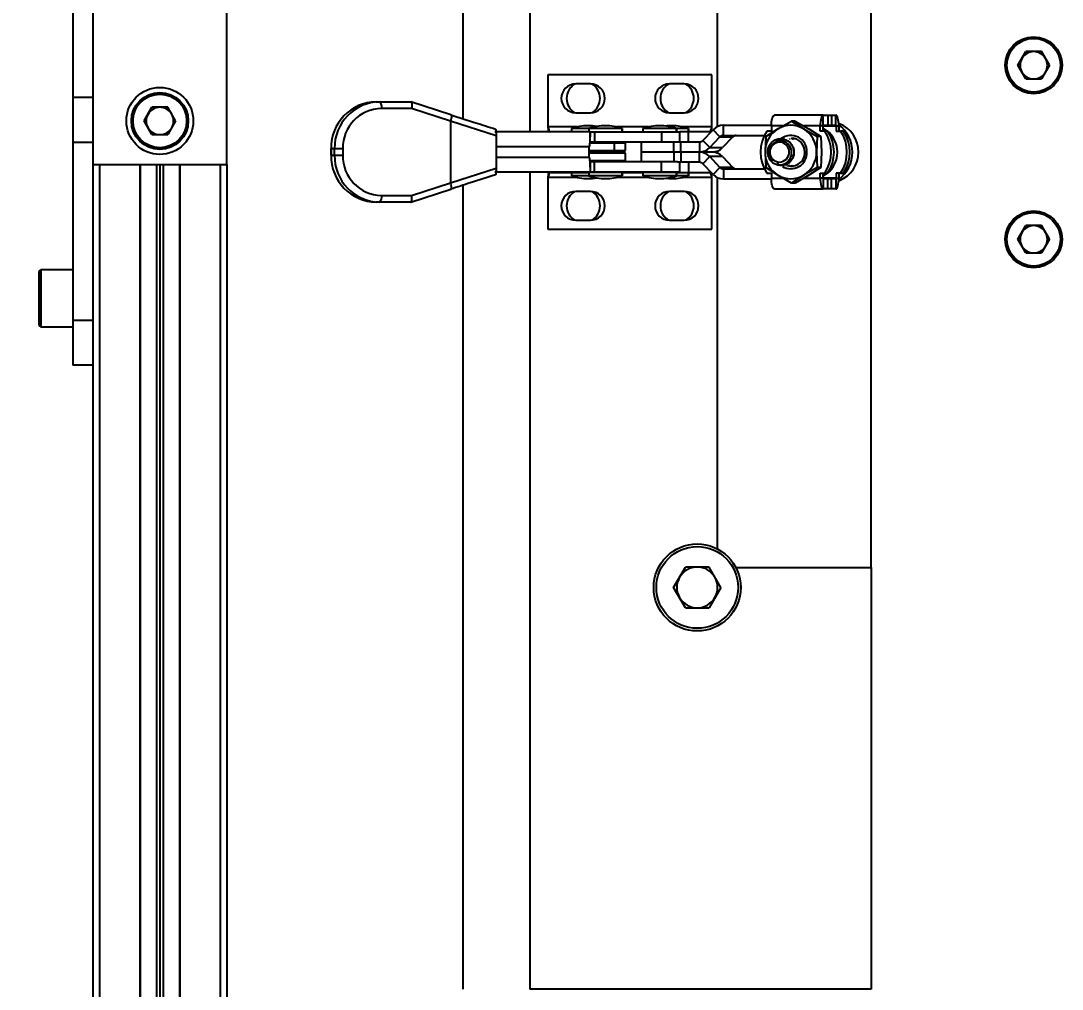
# Model space of a CAD drawing. Header units: millimetres. Extents: x -190 to 12889, y -227 to 3957.
# Drawn here: x 10911.4 to 11066.9, y 500.9 to 645.6 of the extents above; entities that cross this region are included whole.
import ezdxf

# ---------------------------------------------------------------- set-up
doc = ezdxf.new("R2010")
doc.units = ezdxf.units.MM
doc.header["$LTSCALE"] = 0.7
doc.header["$PDMODE"] = 35
doc.header["$PDSIZE"] = -4
doc.layers.get('0').update_dxf_attribs({"color": 255})
doc.layers.add('DIM', color=94, linetype='Continuous', lineweight=25)
doc.styles.add('TCVN-7284', font='tcvn+7284-2003r.ttf')
doc.dimstyles.new('TCVN_ISO-25_RadiusDia', dxfattribs={"dimtxt": 2.5, "dimasz": 2.5, "dimexe": 2, "dimexo": 0, "dimgap": 1, "dimtad": 1, "dimtoh": 1, "dimtxsty": 'TCVN-7284', "dimblk": 'Arrow', "dimcen": 0, "dimclrd": 256, "dimclre": 256, "dimclrt": 256, "dimadec": 0, "dimazin": 0, "dimtfac": 1, "dimtofl": 0, "dimtmove": 1, "dimatfit": 0, "dimldrblk": 'Arrow', "dimfxl": 1, "dimlwd": -1, "dimlwe": -1, "dimarcsym": 0})

# ---------------------------------------------------------------- blocks, each defined once
blk = doc.blocks.new('Arrow')
at = {"layer": 'DIM'}
blk.add_solid([(-1, 0.268), (-1, -0.268), (0, 0)], dxfattribs=at)
blk = doc.blocks.new('*D941')
at = {"layer": 'Defpoints', "color": 0, "ltscale": 0.2, "transparency": 16777216}
for p in [(10924.13, 934.11), (10866.51, 421.27), (10922.63, 421.11)]:
    blk.add_point(p, dxfattribs=at)
at = {"layer": 'DIM', "ltscale": 0.2, "transparency": 16777216}
for p, q in [((10924.13, 934.11), (10860.01, 934.3)), ((10867.98, 924.27), (10866.54, 431.27)), ((10922.63, 421.11), (10858.51, 421.3))]:
    blk.add_line(p, q, dxfattribs=at)
at = {"layer": 'DIM', "ltscale": 0.2, "transparency": 16777216, "xscale": 10.00000000000109, "yscale": 10.00000000000109, "zscale": 10.00000000000109}
for p, rotation in [((10868.01, 934.27), 89.83246895845704), ((10866.51, 421.27), 269.8324689584571)]:
    blk.add_blockref('Arrow', p, dxfattribs=dict(at, rotation=rotation))
at = {"layer": 'DIM', "ltscale": 0.2, "transparency": 16777216, "insert": (10858.26, 677.8), "char_height": 10, "attachment_point": 5, "rotation": 89.8325, "style": 'TCVN-7284'}
blk.add_mtext('513', dxfattribs=at)

msp = doc.modelspace()

# ---------------------------------------------------------------- linework, layer by layer
at = {"color": 7, "linetype": 'Continuous', "lineweight": 25}
for p, q in [((10919.1283, 734.1098), (10919.1283, 634.1098)), ((10922.1283, 734.1098), (10922.1283, 634.1098)), ((10977.3783, 683.6633), (10977.3783, 630.9605)), ((10987.3783, 683.1098), (10987.3783, 628.9811)), ((11015.3783, 683.1098), (11015.3783, 629.7497)), ((11038.3783, 563.9308), (11038.3783, 683.1098)), ((10942.1283, 624.1098), (10942.1283, 672.1098)), ((11060.2704, 638.9308), (11061.4493, 640.9728)), ((11063.8072, 640.9728), (11061.4493, 640.9728)), ((11064.9862, 638.9308), (11063.8072, 640.9728)), ((11061.4493, 636.8888), (11060.2704, 638.9308)), ((11064.9862, 638.9308), (11063.8072, 636.8888)), ((10990.0783, 637.4811), (10990.0783, 629.7177)), ((11014.5783, 637.4811), (10990.0783, 637.4811)), ((10996.4283, 636.1311), (10994.2283, 636.1311)), ((11010.4283, 636.1311), (11008.2283, 636.1311)), ((11014.5783, 629.7177), (11014.5783, 637.4811)), ((11061.4493, 636.8888), (11063.8072, 636.8888)), ((10922.1283, 634.1098), (10919.1283, 634.1098)), ((10919.1283, 634.1098), (10919.1283, 627.4111)), ((10922.1283, 634.1098), (10922.1283, 627.4111)), ((10964.4542, 633.4811), (10964.9763, 633.4811)), ((10964.9763, 633.4811), (10969.6081, 633.4811)), ((10975.5906, 631.5407), (10969.6187, 633.4811)), ((10929.7704, 630.6098), (10930.9493, 632.6518)), ((10933.3072, 632.6518), (10930.9493, 632.6518)), ((10934.4862, 630.6098), (10933.3072, 632.6518)), ((10969.7213, 632.4811), (10965.2373, 632.4811)), ((10975.5426, 630.5897), (10969.7213, 632.4811)), ((10994.2283, 631.8311), (10996.4283, 631.8311)), ((11008.2283, 631.8311), (11010.4283, 631.8311)), ((11031.1968, 631.4559), (11023.8938, 631.4559)), ((11031.1968, 629.9559), (11031.1968, 631.4559)), ((11031.1968, 631.4559), (11031.8612, 631.4559)), ((11031.8612, 631.4559), (11032.4148, 631.4559)), ((11031.8612, 631.4559), (11031.8612, 629.9559)), ((11032.4148, 631.4559), (11032.4148, 629.9559)), ((11032.4148, 631.4559), (11033.0792, 631.4559)), ((11033.0792, 629.9559), (11033.0792, 631.4559)), ((10930.9493, 628.5678), (10929.7704, 630.6098)), ((10934.4862, 630.6098), (10933.3072, 628.5678)), ((10975.5426, 630.5897), (10975.5426, 621.3724)), ((10982.3355, 628.3808), (10975.5426, 630.5897)), ((11016.2798, 628.4559), (11016.2798, 629.9559)), ((11016.2798, 629.9559), (11023.4517, 629.9559)), ((11023.4509, 629.8559), (11023.4509, 629.1059)), ((11024.4331, 629.42), (11026.4538, 630.5747)), ((11026.4538, 630.5747), (11028.2768, 629.42)), ((11027.0035, 630.5747), (11026.4538, 630.5747)), ((11027.0035, 630.5747), (11029.0242, 629.42)), ((11030.7539, 629.1059), (11030.7539, 629.8559)), ((11031.1691, 629.8559), (11030.7539, 629.8559)), ((11031.1691, 629.1059), (11031.1691, 629.8559)), ((11031.1968, 629.9559), (11031.8612, 629.9559)), ((11031.8612, 629.9559), (11032.4148, 629.9559)), ((11032.4148, 629.9559), (11033.0792, 629.9559)), ((11033.1069, 629.8559), (11033.1069, 629.1059)), ((11033.1069, 629.8559), (11033.5221, 629.8559)), ((11033.6365, 630.1761), (11033.5102, 630.2248)), ((11033.5221, 629.8559), (11033.5221, 629.1059)), ((10930.9493, 628.5678), (10933.3072, 628.5678)), ((10996.4051, 628.9811), (10982.1294, 628.9811)), ((10982.3355, 628.3808), (10982.3355, 623.5813)), ((10990.0783, 629.7177), (10990.1581, 628.881)), ((10993.5783, 629.4811), (10993.5783, 628.9811)), ((10996.1838, 629.4811), (10993.5783, 629.4811)), ((10996.183, 629.4808), (10996.183, 628.9808)), ((11001.1627, 629.4808), (10996.183, 629.4808)), ((10996.4051, 627.4811), (10996.4051, 628.9811)), ((10996.4051, 628.9811), (10997.0577, 628.9811)), ((10997.0577, 628.9811), (10997.0577, 627.4811)), ((10997.0577, 628.9811), (11007.0242, 628.9811)), ((11001.183, 629.4808), (11001.1627, 629.4808)), ((11001.183, 628.9811), (11001.183, 629.4808)), ((11004.2789, 629.4808), (11004.2789, 628.9811)), ((11009.2586, 629.4808), (11004.2789, 629.4808)), ((11007.0242, 628.9811), (11007.0242, 627.4811)), ((11007.0242, 628.9811), (11009.7789, 628.9811)), ((11009.2789, 629.4808), (11009.2586, 629.4808)), ((11009.2789, 628.9811), (11009.2789, 629.4808)), ((11011.058, 629.4808), (11009.2789, 629.4808)), ((11009.7789, 627.4811), (11009.7789, 628.9811)), ((11011.0924, 628.9811), (11009.7789, 628.9811)), ((11011.0783, 629.4808), (11011.058, 629.4808)), ((11011.0783, 628.9811), (11011.0783, 629.4808)), ((11011.0924, 627.4811), (11011.0924, 628.9811)), ((11014.2518, 628.9811), (11011.0924, 628.9811)), ((11013.2187, 627.6968), (11014.7601, 629.3008)), ((11014.2518, 628.9811), (11014.2518, 628.7719)), ((11014.5141, 629.0449), (11014.5783, 629.7177)), ((11015.7793, 628.2402), (11014.7601, 629.3008)), ((11016.2798, 628.4559), (11022.3948, 628.4559)), ((11022.6102, 628.2653), (11022.5113, 625.9559)), ((11022.6102, 628.2653), (11024.4331, 629.42)), ((11023.4509, 629.1059), (11022.77, 629.1059)), ((11028.2768, 629.42), (11030.2975, 628.2653)), ((11029.0242, 629.42), (11030.8472, 628.2653)), ((11030.2975, 628.2653), (11030.1986, 625.9559)), ((11030.8472, 628.2653), (11030.2975, 628.2653)), ((11031.4348, 629.1059), (11030.7539, 629.1059)), ((11030.8472, 628.2653), (11030.9461, 625.9559)), ((11031.85, 629.1059), (11031.4348, 629.1059)), ((11033.1069, 629.1059), (11033.7878, 629.1059)), ((11034.203, 629.1059), (11033.7878, 629.1059)), ((10922.1283, 627.4111), (10919.1283, 627.4111)), ((10919.1283, 627.4111), (10919.1283, 600.8085)), ((10922.1283, 627.4111), (10922.1283, 600.8085)), ((10996.2654, 625.2177), (10996.2654, 626.7445)), ((10999.9854, 627.2811), (10996.2663, 627.2811)), ((10996.4051, 627.4811), (10997.0577, 627.4811)), ((10997.0577, 627.4811), (11007.0242, 627.4811)), ((10999.8986, 627.4811), (10999.9854, 627.2811)), ((10999.9854, 627.2811), (10999.9854, 626.1811)), ((11001.683, 627.2811), (10999.9854, 627.2811)), ((11001.683, 627.2811), (11001.483, 627.4811)), ((11001.683, 626.1811), (11001.683, 627.2811)), ((11004.0289, 627.4811), (11004.0289, 625.9811)), ((11007.0242, 627.4811), (11009.4195, 627.4811)), ((11008.8963, 625.9811), (11008.8963, 627.4811)), ((11009.4195, 627.4811), (11009.9431, 627.4811)), ((11009.9431, 625.9811), (11009.9431, 627.4811)), ((11009.9431, 627.4811), (11012.7182, 627.4811)), ((11012.7182, 627.4811), (11012.7182, 625.9811)), ((11013.2187, 627.6968), (11014.2379, 626.6361)), ((11014.2379, 626.6361), (11015.7793, 628.2402)), ((11015.7793, 628.2402), (11017.717, 628.2402)), ((11017.717, 628.2402), (11016.1757, 626.6361)), ((11024.9244, 627.9165), (11025.4062, 627.9175)), ((11024.9423, 627.4271), (11025.0346, 627.6222)), ((11025.2124, 627.9175), (11025.2366, 627.9175)), ((11025.4062, 627.9175), (11025.4304, 627.9175)), ((11025.6, 627.9175), (11025.6242, 627.9175)), ((11025.7937, 627.9175), (11025.818, 627.9175)), ((11025.9875, 627.9175), (11026.0117, 627.9175)), ((11026.1813, 627.9175), (11026.2055, 627.9175)), ((11026.3751, 627.9175), (11026.3993, 627.9175)), ((11026.5689, 627.9175), (11026.5931, 627.9175)), ((11026.7626, 627.9175), (11026.7869, 627.9175)), ((11026.9564, 627.9175), (11026.9806, 627.9175)), ((11027.1502, 627.9175), (11027.1529, 627.9175)), ((10957.6622, 626.4811), (10957.6622, 625.4811)), ((10957.6969, 626.4811), (10957.6622, 626.4811)), ((10957.6969, 625.4811), (10957.6622, 625.4811)), ((10957.6969, 626.4811), (10958.219, 626.4811)), ((10957.6969, 626.4811), (10957.6969, 625.4811)), ((10957.6969, 625.4811), (10958.219, 625.4811)), ((10958.219, 626.4811), (10959.4454, 626.4811)), ((10958.219, 625.4811), (10958.219, 626.4811)), ((10958.219, 625.4811), (10959.4454, 625.4811)), ((10959.4454, 626.4811), (10959.4454, 625.4811)), ((10996.2654, 626.1811), (10999.9854, 626.1811)), ((10999.8986, 625.9811), (10996.2654, 625.9811)), ((10999.9854, 625.7811), (10996.2654, 625.7811)), ((11001.483, 625.9811), (10999.8986, 625.9811)), ((10999.8986, 625.9811), (10999.9854, 625.7811)), ((10999.9854, 626.1811), (11001.683, 626.1811)), ((11001.683, 625.7811), (10999.9854, 625.7811)), ((11001.483, 625.9811), (11001.683, 626.1811)), ((11001.683, 625.7811), (11001.483, 625.9811)), ((11001.683, 624.6811), (11001.683, 625.7811)), ((11004.0289, 625.9811), (11008.8963, 625.9811)), ((11004.0289, 625.9308), (11004.0289, 624.4811)), ((11008.8963, 625.9308), (11004.0289, 625.9308)), ((11005.7789, 625.9811), (11005.7789, 625.9308)), ((11007.7789, 625.9308), (11007.7789, 625.9811)), ((11008.8963, 625.9811), (11009.9431, 625.9811)), ((11009.9431, 625.9308), (11008.8963, 625.9308)), ((11009.5783, 625.9308), (11009.5783, 625.9811)), ((11009.9431, 625.9811), (11012.7182, 625.9811)), ((11009.9431, 625.9308), (11009.9431, 624.4308)), ((11012.7182, 625.9308), (11009.9431, 625.9308)), ((11012.7182, 625.9811), (11014.656, 625.9811)), ((11012.7182, 624.4308), (11012.7182, 625.9308)), ((11014.656, 625.9308), (11012.7182, 625.9308)), ((11013.2187, 624.2151), (11014.2379, 625.2757)), ((11014.2379, 626.6361), (11016.1757, 626.6361)), ((11015.7793, 623.6717), (11014.2379, 625.2757)), ((11016.1757, 625.2757), (11014.2379, 625.2757)), ((11015.3783, 626.1111), (11015.3783, 625.8007)), ((11016.1757, 625.2757), (11017.717, 623.6717)), ((11022.5113, 625.9559), (11022.6102, 623.6465)), ((11028.4504, 625.9559), (11028.7572, 625.9559)), ((11030.1986, 625.9559), (11030.2975, 623.6465)), ((11030.9461, 625.9559), (11030.8472, 623.6465)), ((10922.1283, 624.1098), (10942.1283, 624.1098)), ((10929.1283, 624.1098), (10929.1283, 484.1098)), ((10929.1889, 624.1098), (10929.1889, 484.1098)), ((10931.6086, 624.1098), (10931.6086, 484.1098)), ((10932.1283, 624.1098), (10932.1283, 484.1098)), ((10932.6479, 624.1098), (10932.6479, 484.1098)), ((10935.0676, 624.1098), (10935.0676, 484.1098)), ((10935.1283, 624.1098), (10935.1283, 484.1098)), ((10942.1283, 624.1098), (10942.1283, 484.1098)), ((10996.2597, 624.6811), (11001.683, 624.6811)), ((10996.4051, 624.4811), (10996.4051, 622.9811)), ((10997.0577, 624.4811), (10996.4051, 624.4811)), ((10997.0577, 622.9811), (10997.0577, 624.4811)), ((11007.0242, 624.4811), (10997.0577, 624.4811)), ((11001.483, 624.4811), (11001.683, 624.6811)), ((11007.0242, 622.9811), (11007.0242, 624.4811)), ((11009.4195, 624.4811), (11007.0242, 624.4811)), ((11009.9431, 624.4308), (11009.4195, 624.4308)), ((11009.7789, 622.9811), (11009.7789, 624.4308)), ((11012.7182, 624.4308), (11009.9431, 624.4308)), ((11011.0924, 624.4308), (11011.0924, 622.9308)), ((11014.7601, 622.611), (11013.2187, 624.2151)), ((11015.7793, 623.6717), (11014.7601, 622.611)), ((11017.717, 623.6717), (11015.7793, 623.6717)), ((11024.4331, 622.4918), (11022.6102, 623.6465)), ((11024.3802, 624.4847), (11024.4178, 624.072)), ((11024.5598, 623.9943), (11024.5841, 623.9943)), ((11024.7536, 623.9943), (11024.7778, 623.9943)), ((11024.9474, 623.9943), (11024.9716, 623.9943)), ((11025.1412, 623.9943), (11025.1654, 623.9943)), ((11025.335, 623.9943), (11025.3592, 623.9943)), ((11025.5287, 623.9943), (11025.553, 623.9943)), ((11025.7225, 623.9943), (11025.7467, 623.9943)), ((11025.9163, 623.9943), (11025.9405, 623.9943)), ((11026.1101, 623.9943), (11026.1343, 623.9943)), ((11026.3038, 623.9943), (11026.3281, 623.9943)), ((11026.3385, 623.9785), (11026.7251, 623.8781)), ((11026.4976, 623.9943), (11026.5218, 623.9943)), ((11026.6914, 623.9943), (11026.7156, 623.9943)), ((11026.8852, 623.9943), (11026.9094, 623.9943)), ((11027.079, 623.9943), (11027.1032, 623.9943)), ((11030.2975, 623.6465), (11028.2768, 622.4918)), ((11030.8472, 623.6465), (11029.0242, 622.4918)), ((11030.8472, 623.6465), (11030.2975, 623.6465)), ((10975.5426, 621.3724), (10982.3355, 623.5813)), ((10996.4051, 622.9811), (10982.1294, 622.9811)), ((10987.3783, 622.9811), (10987.3783, 500.9308)), ((10990.1539, 622.9873), (10990.0783, 622.1942)), ((10990.0783, 622.1942), (10990.0783, 614.4308)), ((10990.4048, 622.9308), (10990.4048, 622.9811)), ((10990.4048, 622.9308), (10993.5642, 622.9308)), ((10993.5642, 622.9308), (10996.183, 622.9308)), ((10993.5783, 622.9308), (10993.5783, 622.4311)), ((10996.183, 622.4311), (10993.5783, 622.4311)), ((10996.183, 622.9308), (10996.183, 622.4308)), ((11001.1627, 622.9308), (10996.183, 622.9308)), ((11001.1627, 622.4308), (10996.183, 622.4308)), ((10997.0577, 622.9811), (10996.4051, 622.9811)), ((11007.0242, 622.9811), (10997.0577, 622.9811)), ((10997.683, 622.9811), (10997.683, 622.9308)), ((10999.683, 622.9308), (10999.683, 622.9811)), ((11001.1627, 622.9308), (11001.1627, 622.4308)), ((11001.183, 622.9308), (11001.1627, 622.9308)), ((11001.1627, 622.9308), (11002.3283, 622.9308)), ((11001.183, 622.4308), (11001.1627, 622.4308)), ((11001.183, 622.4308), (11001.183, 622.9308)), ((11002.3283, 622.9308), (11004.2789, 622.9308)), ((11004.2789, 622.9308), (11004.2789, 622.4308)), ((11009.2586, 622.9308), (11004.2789, 622.9308)), ((11009.2586, 622.4308), (11004.2789, 622.4308)), ((11005.7789, 622.9811), (11005.7789, 622.9308)), ((11009.7789, 622.9811), (11007.0242, 622.9811)), ((11007.7789, 622.9308), (11007.7789, 622.9811)), ((11009.2586, 622.9308), (11009.2586, 622.4308)), ((11009.2789, 622.9308), (11009.2586, 622.9308)), ((11009.2586, 622.9308), (11011.0924, 622.9308)), ((11009.2789, 622.4308), (11009.2586, 622.4308)), ((11009.2789, 622.4308), (11009.2789, 622.9308)), ((11011.058, 622.4308), (11009.2789, 622.4308)), ((11011.058, 622.9308), (11011.058, 622.4308)), ((11011.0783, 622.4308), (11011.058, 622.4308)), ((11011.0783, 622.4308), (11011.0783, 622.9308)), ((11011.0924, 622.9308), (11014.2518, 622.9308)), ((11014.2518, 622.9308), (11014.2518, 623.14)), ((11014.5783, 622.1942), (11014.5141, 622.867)), ((11014.5783, 614.4308), (11014.5783, 622.1942)), ((11015.3783, 622.1622), (11015.3783, 566.6971)), ((11016.2798, 623.4559), (11016.2798, 621.9559)), ((11016.2798, 623.4559), (11022.3948, 623.4559)), ((11022.77, 622.8059), (11023.4509, 622.8059)), ((11023.4509, 622.8059), (11023.4509, 622.0559)), ((11026.4538, 621.3371), (11024.4331, 622.4918)), ((11028.2768, 622.4918), (11026.4538, 621.3371)), ((11029.0242, 622.4918), (11027.0035, 621.3371)), ((11030.7539, 622.8059), (11031.4348, 622.8059)), ((11030.7539, 622.0559), (11030.7539, 622.8059)), ((11031.1691, 622.0559), (11030.7539, 622.0559)), ((11031.1691, 622.0559), (11031.1691, 622.8059)), ((11031.4348, 622.8059), (11031.85, 622.8059)), ((11033.1069, 622.8059), (11033.1069, 622.0559)), ((11033.7878, 622.8059), (11033.1069, 622.8059)), ((11033.1069, 622.0559), (11033.5221, 622.0559)), ((11033.5221, 622.8059), (11033.5221, 622.0559)), ((11033.7878, 622.8059), (11034.203, 622.8059)), ((10969.7213, 619.4811), (10975.5426, 621.3724)), ((10977.3783, 621.0025), (10977.3783, 500.9308)), ((11016.2798, 621.9559), (11023.4517, 621.9559)), ((11027.0035, 621.3371), (11026.4538, 621.3371)), ((11031.1968, 621.9559), (11031.1968, 620.4559)), ((11031.8612, 621.9559), (11031.1968, 621.9559)), ((11032.4148, 621.9559), (11031.8612, 621.9559)), ((11031.8612, 620.4559), (11031.8612, 621.9559)), ((11032.4148, 620.4559), (11032.4148, 621.9559)), ((11033.0792, 621.9559), (11032.4148, 621.9559)), ((11033.0792, 621.9559), (11033.0792, 620.4559)), ((11033.5102, 621.6871), (11033.6365, 621.7357)), ((10965.2373, 619.4811), (10969.7213, 619.4811)), ((10969.6187, 618.4811), (10975.5906, 620.4214)), ((10996.4283, 620.0808), (10994.2283, 620.0808)), ((11010.4283, 620.0808), (11008.2283, 620.0808)), ((11023.8938, 620.4559), (11031.1968, 620.4559)), ((11031.8612, 620.4559), (11031.1968, 620.4559)), ((11032.4148, 620.4559), (11031.8612, 620.4559)), ((11033.0792, 620.4559), (11032.4148, 620.4559)), ((10964.9763, 618.4811), (10964.4542, 618.4811)), ((10969.6081, 618.4811), (10964.9763, 618.4811)), ((10990.0783, 614.4308), (11014.5783, 614.4308)), ((10994.2283, 615.7808), (10996.4283, 615.7808)), ((11008.2283, 615.7808), (11010.4283, 615.7808)), ((11060.2704, 612.9308), (11061.4493, 614.9728)), ((11063.8072, 614.9728), (11061.4493, 614.9728)), ((11064.9862, 612.9308), (11063.8072, 614.9728)), ((11061.4493, 610.8888), (11060.2704, 612.9308)), ((11064.9862, 612.9308), (11063.8072, 610.8888)), ((11061.4493, 610.8888), (11063.8072, 610.8888)), ((10914.1283, 600.1098), (10914.1283, 608.1098)), ((10919.1283, 608.3598), (10914.3783, 608.3598)), ((10922.1283, 600.8085), (10919.1283, 600.8085)), ((10919.1283, 600.8085), (10919.1283, 594.1098)), ((10922.1283, 600.8085), (10922.1283, 594.1098)), ((10914.3783, 599.8598), (10919.1283, 599.8598)), ((10922.1283, 594.1098), (10919.1283, 594.1098)), ((10922.1283, 594.1098), (10922.1283, 484.1098)), ((11008.8593, 560.9308), (11010.6188, 563.9783)), ((11014.1377, 563.9783), (11010.6188, 563.9783)), ((11015.8972, 560.9308), (11014.1377, 563.9783)), ((11018.1445, 563.9308), (11038.3783, 563.9308)), ((11038.3783, 563.9308), (11038.3783, 500.9308)), ((11010.6188, 557.8833), (11008.8593, 560.9308)), ((11015.8972, 560.9308), (11014.1377, 557.8833)), ((11010.6188, 557.8833), (11014.1377, 557.8833)), ((11038.3783, 500.9308), (10987.3783, 500.9308))]:
    msp.add_line(p, q, dxfattribs=at)
at = {"color": 8, "linetype": 'Continuous', "lineweight": 25}
for p, q in [((11025.1959, 629.8559), (11023.4509, 629.8559)), ((11030.7539, 629.8559), (11028.2987, 629.8559)), ((11031.1691, 629.8559), (11033.1069, 629.8559)), ((10994.4065, 629.7177), (10990.0783, 629.7177)), ((11005.1083, 629.7177), (11000.3536, 629.7177)), ((11001.1627, 629.4808), (11001.1627, 628.9811)), ((11009.2586, 629.4808), (11009.2586, 628.9811)), ((11014.5783, 629.7177), (11010.2489, 629.7177)), ((11011.058, 629.4808), (11011.058, 628.9811)), ((10996.2654, 626.7445), (10982.3355, 626.7445)), ((10982.3355, 625.2177), (10996.2654, 625.2177)), ((11007.7708, 625.9811), (11007.7708, 625.9308)), ((11008.8963, 625.9308), (11008.8963, 624.4811)), ((11009.5701, 625.9811), (11009.5701, 625.9308)), ((10923.1283, 624.1098), (10923.1283, 484.1098)), ((10941.1283, 624.1098), (10941.1283, 484.1098)), ((10990.0783, 622.1942), (10994.4077, 622.1942)), ((10993.5642, 622.9811), (10993.5642, 622.9308)), ((10999.6749, 622.9811), (10999.6749, 622.9308)), ((11000.3547, 622.1942), (11005.1072, 622.1942)), ((11002.3283, 622.9811), (11002.3283, 622.9308)), ((11005.7289, 622.9811), (11005.7289, 622.9308)), ((11007.7708, 622.9811), (11007.7708, 622.9308)), ((11010.25, 622.1942), (11014.5783, 622.1942)), ((11023.4509, 622.0559), (11025.1959, 622.0559)), ((11028.2987, 622.0559), (11030.7539, 622.0559)), ((11033.1069, 622.0559), (11031.1691, 622.0559)), ((10914.3783, 608.3598), (10914.3783, 599.8598))]:
    msp.add_line(p, q, dxfattribs=at)
at = {"color": 8, "linetype": 'Continuous', "lineweight": 25, "flags": 128}
for points in [[(10975.5906, 631.5407), (10975.6158, 631.5255), (10975.6483, 631.4712), (10975.6668, 631.383), (10975.6704, 631.2644), (10975.6591, 631.1198), (10975.6333, 630.9548), (10975.5939, 630.7758), (10975.5426, 630.5897)], [(10975.5906, 620.4214), (10975.6158, 620.4366), (10975.6483, 620.4909), (10975.6668, 620.5791), (10975.6704, 620.6978), (10975.6591, 620.8423), (10975.6333, 621.0073), (10975.5939, 621.1863), (10975.5426, 621.3724)]]:
    msp.add_lwpolyline(points, dxfattribs=at)
at = {"color": 7, "linetype": 'Continuous', "lineweight": 25, "flags": 128}
for points in [[(11023.4509, 629.8559), (11023.4594, 630.1681), (11023.4846, 630.4682), (11023.5255, 630.7448), (11023.5806, 630.9873), (11023.6477, 631.1863), (11023.7243, 631.3341), (11023.8074, 631.4252), (11023.8938, 631.4559)], [(11031.1968, 631.4559), (11031.1104, 631.4252), (11031.0273, 631.3341), (11030.9507, 631.1863), (11030.8836, 630.9873), (11030.8285, 630.7448), (11030.7876, 630.4682), (11030.7624, 630.1681), (11030.7539, 629.8559)], [(11033.5221, 629.8559), (11033.5136, 630.1681), (11033.4884, 630.4682), (11033.4475, 630.7448), (11033.3924, 630.9873), (11033.3253, 631.1863), (11033.2487, 631.3341), (11033.1656, 631.4252), (11033.0792, 631.4559)], [(11031.1968, 629.9559), (11031.1914, 629.954), (11031.1862, 629.9483), (11031.1814, 629.9391), (11031.1772, 629.9266), (11031.1738, 629.9115), (11031.1712, 629.8942), (11031.1696, 629.8754), (11031.1691, 629.8559)], [(11033.1069, 629.8559), (11033.1064, 629.8754), (11033.1048, 629.8942), (11033.1022, 629.9115), (11033.0988, 629.9266), (11033.0946, 629.9391), (11033.0898, 629.9483), (11033.0846, 629.954), (11033.0792, 629.9559)], [(11026.7921, 628.0223), (11026.7086, 627.9885), (11026.5914, 627.9335)], [(11026.6178, 623.9652), (11026.7086, 623.9234), (11026.8188, 623.8796)], [(11023.8938, 620.4559), (11023.8074, 620.4867), (11023.7243, 620.5777), (11023.6477, 620.7256), (11023.5806, 620.9246), (11023.5255, 621.167), (11023.4846, 621.4436), (11023.4594, 621.7438), (11023.4509, 622.0559)], [(11030.7539, 622.0559), (11030.7624, 621.7438), (11030.7876, 621.4436), (11030.8285, 621.167), (11030.8836, 620.9246), (11030.9507, 620.7256), (11031.0273, 620.5777), (11031.1104, 620.4867), (11031.1968, 620.4559)], [(11031.1691, 622.0559), (11031.1696, 622.0364), (11031.1712, 622.0177), (11031.1738, 622.0004), (11031.1772, 621.9852), (11031.1814, 621.9728), (11031.1862, 621.9635), (11031.1914, 621.9578), (11031.1968, 621.9559)], [(11033.0792, 620.4559), (11033.1656, 620.4867), (11033.2487, 620.5777), (11033.3253, 620.7256), (11033.3924, 620.9246), (11033.4475, 621.167), (11033.4884, 621.4436), (11033.5136, 621.7438), (11033.5221, 622.0559)], [(11033.0792, 621.9559), (11033.0846, 621.9578), (11033.0898, 621.9635), (11033.0946, 621.9728), (11033.0988, 621.9852), (11033.1022, 622.0004), (11033.1048, 622.0177), (11033.1064, 622.0364), (11033.1069, 622.0559)]]:
    msp.add_lwpolyline(points, dxfattribs=at)
at = {"color": 7, "linetype": 'Continuous', "lineweight": 25}
for centre, radius in [((11062.6283, 638.9308), 4.25), ((11062.6283, 638.9308), 4), ((10932.1283, 630.6098), 5), ((10932.1283, 630.6098), 4.25), ((10932.1283, 630.6098), 4), ((11062.6283, 612.9308), 4.25), ((11062.6283, 612.9308), 4), ((11012.3783, 560.9308), 6.5), ((11012.3783, 560.9308), 6.1)]:
    msp.add_circle(centre, radius, dxfattribs=at)
for centre, radius, start, end in [((11062.6283, 638.9308), 2.042, 90, 150), ((11062.6283, 638.9308), 2.042, 30, 90), ((11062.6283, 638.9308), 2.042, 150, 210), ((11062.6283, 638.9308), 2.042, 330, 30), ((11062.6283, 638.9308), 2.042, 210, 270), ((11062.6283, 638.9308), 2.042, 270, 330), ((10994.2283, 633.9811), 2.15, 90, 270), ((10995.3783, 633.9811), 2.5, 120.866839, 239.13316), ((10996.4283, 633.9811), 2.15, 270, 90), ((10995.3783, 633.9811), 2.5, 301.332161, 58.667838), ((11008.2283, 633.9811), 2.15, 90, 270), ((11009.3783, 633.9811), 2.5, 120.866778, 239.133221), ((11010.4283, 633.9811), 2.15, 270, 90), ((11009.3783, 633.9811), 2.5, 301.332384, 58.667618), ((10964.5777, 626.6003), 6.8819, 91.028539, 180.992874), ((10965.0998, 626.6003), 6.8819, 91.028539, 180.992874), ((10964.0838, 632.714), 1.1768, 348.581811, 40.678332), ((10932.1283, 630.6098), 2.042, 150, 210), ((10932.1283, 630.6098), 2.042, 90, 150), ((10932.1283, 630.6098), 2.042, 30, 90), ((10932.1283, 630.6098), 2.042, 330, 30), ((10965.3432, 626.5833), 5.8987, 91.028539, 180.992874), ((10996.0783, 622.2972), 7.6064, 90, 109.188073), ((10996.0783, 622.2972), 7.6064, 80.135562, 90), ((10998.683, 622.297), 7.6064, 90, 109.188073), ((10998.683, 622.297), 7.6064, 70.811927, 90), ((10998.6826, 622.414), 7.4894, 70.661196, 89.996537), ((11006.7789, 622.297), 7.6064, 90, 109.188073), ((11006.7789, 622.297), 7.6064, 70.811927, 90), ((11006.7784, 622.414), 7.4894, 70.661196, 89.996537), ((11008.5783, 622.297), 7.6064, 90, 96.792833), ((11008.5783, 622.297), 7.6064, 70.811927, 90), ((11008.5778, 622.414), 7.4894, 70.661196, 89.996537), ((11016.2875, 627.8477), 2.1082, 90.209469, 136.42835), ((11026.3549, 626.2384), 3.717, 58.865886, 121.134114), ((11030.4585, 625.9559), 5.106, 306.827672, 53.172328), ((11031.9353, 625.9559), 4.5502, 291.95525, 68.04475), ((10932.1283, 630.6098), 2.042, 210, 270), ((10932.1283, 630.6098), 2.042, 270, 330), ((11016.2823, 627.7616), 0.6943, 90.209469, 136.42835), ((11018.2201, 627.7616), 0.6943, 90.209469, 136.42835), ((11027.4947, 625.9559), 5.6785, 146.308545, 213.691455), ((11026.5421, 625.9848), 4.0309, 121.546998, 180.411075), ((11026.3582, 626.0393), 2.4005, 358.009255, 126.339859), ((11026.1678, 625.9848), 4.0309, 359.588925, 58.453002), ((11029.2451, 625.9559), 4.0646, 298.2523, 61.7477), ((11026.71, 625.9559), 5.6785, 326.308545, 33.691455), ((11027.1253, 625.9559), 5.6785, 326.308545, 33.691455), ((11029.0631, 625.9559), 5.6785, 326.308545, 33.691455), ((11029.4783, 625.9559), 5.6785, 326.308545, 33.691455), ((11012.7157, 628.1754), 0.6943, 270.209469, 316.42835), ((11024.9472, 625.9556), 2.0696, 150.18286, 194.148688), ((11024.7048, 625.9476), 1.4985, 80.88319, 257.486702), ((11024.6176, 625.9643), 1.4985, 260.88319, 77.486702), ((11026.3906, 625.9962), 2.0602, 358.881038, 88.835524), ((10964.5777, 625.3618), 6.8819, 179.007126, 268.971461), ((10965.0998, 625.3618), 6.8819, 179.007126, 268.971461), ((10965.3432, 625.3788), 5.8987, 179.007126, 268.971461), ((11012.7105, 628.0892), 2.1082, 270.209469, 316.42835), ((11012.7105, 623.8226), 2.1082, 43.57165, 89.790531), ((11014.6483, 628.0892), 2.1082, 270.209469, 316.42835), ((11014.6483, 623.8226), 2.1082, 43.57165, 89.790531), ((11026.5421, 625.927), 4.0309, 179.588925, 238.453002), ((11026.3556, 625.8734), 2.4031, 238.275026, 1.968001), ((11026.4211, 625.8941), 2.0303, 253.009179, 1.746248), ((11026.1678, 625.927), 4.0309, 301.546998, 0.411075), ((11012.7157, 623.7365), 0.6943, 43.57165, 89.790531), ((11016.2823, 624.1502), 0.6943, 223.57165, 269.790531), ((11018.2201, 624.1502), 0.6943, 223.57165, 269.790531), ((10996.0783, 629.6149), 7.6064, 250.811927, 270), ((10996.0783, 629.6149), 7.6064, 270, 279.853328), ((10998.683, 629.6146), 7.6064, 250.811927, 270), ((10998.683, 629.6146), 7.6064, 270, 289.188073), ((10998.6826, 629.4976), 7.4894, 270.003463, 289.338804), ((11006.7789, 629.6146), 7.6064, 250.811927, 270), ((11006.7789, 629.6146), 7.6064, 270, 289.188073), ((11006.7784, 629.4976), 7.4894, 270.003463, 289.338804), ((11008.5783, 629.6146), 7.6064, 263.207167, 270), ((11008.5783, 629.6146), 7.6064, 270, 289.188073), ((11008.5778, 629.4976), 7.4894, 270.003463, 289.338804), ((11016.2875, 624.0641), 2.1082, 223.57165, 269.790531), ((11026.3549, 625.6734), 3.717, 238.865886, 301.134114), ((10964.0838, 619.2481), 1.1768, 319.321668, 11.418189), ((10994.2283, 617.9308), 2.15, 90, 270), ((10995.3783, 617.9308), 2.5, 120.866643, 239.133359), ((10996.4283, 617.9308), 2.15, 270, 90), ((10995.3783, 617.9308), 2.5, 301.332231, 58.667768), ((11008.2283, 617.9308), 2.15, 90, 270), ((11009.3783, 617.9308), 2.5, 120.866825, 239.133174), ((11010.4283, 617.9308), 2.15, 270, 90), ((11009.3783, 617.9308), 2.5, 301.332454, 58.667549), ((11062.6283, 612.9308), 2.042, 90, 150), ((11062.6283, 612.9308), 2.042, 30, 90), ((11062.6283, 612.9308), 2.042, 150, 210), ((11062.6283, 612.9308), 2.042, 330, 30), ((11062.6283, 612.9308), 2.042, 210, 270), ((11062.6283, 612.9308), 2.042, 270, 330), ((10914.3783, 608.1098), 0.25, 90, 180), ((10914.3783, 600.1098), 0.25, 180, 270), ((11012.3783, 560.9308), 3.0475, 90, 150), ((11012.3783, 560.9308), 3.0475, 30, 90), ((11012.3783, 560.9308), 3.0475, 150, 210), ((11012.3783, 560.9308), 3.0475, 330, 30), ((11012.3783, 560.9308), 3.0475, 210, 270), ((11012.3783, 560.9308), 3.0475, 270, 330)]:
    msp.add_arc(centre, radius, start, end, dxfattribs=at)
at = {"color": 8, "linetype": 'Continuous', "lineweight": 25}
for centre, radius, start, end in [((10996.0782, 622.4183), 7.4853, 80.014934, 89.999297), ((10996.0782, 629.4936), 7.4851, 270.000593, 279.973967)]:
    msp.add_arc(centre, radius, start, end, dxfattribs=at)
at = {"color": 7, "linetype": 'Continuous', "lineweight": 25}
for points, knots in [([(10969.6081, 633.4811), (10969.6312, 633.4736), (10969.679, 633.458), (10969.7311, 633.3294), (10969.762, 633.1139), (10969.7628, 632.8189), (10969.7348, 632.5908), (10969.7213, 632.4811)], [0, 0, 0, 0, 0.17582505, 0.36543509, 0.56171198, 0.7891282, 1, 1, 1, 1]), ([(10975.5704, 631.5438), (10976.8084, 631.143), (10979.0187, 630.4273), (10981.2635, 629.7139), (10982.2511, 629.4)], [0, 0, 0, 0, 0.56004978, 1, 1, 1, 1]), ([(10982.2511, 629.4), (10982.2567, 629.3998), (10982.2678, 629.3994), (10982.2839, 629.3436), (10982.2988, 629.2512), (10982.3117, 629.1214), (10982.3221, 628.9625), (10982.3326, 628.721), (10982.3344, 628.5166), (10982.3355, 628.3808)], [0, 0, 0, 0, 0.125255273, 0.250361605, 0.374843487, 0.500398147, 0.624668425, 0.750549801, 1, 1, 1, 1]), ([(11023.7376, 624.677), (11023.6527, 624.737), (11023.4828, 624.8572), (11023.2088, 625.179), (11022.9816, 625.6733), (11022.9297, 626.3502), (11023.0775, 626.7729), (11023.1515, 626.9847)], [0, 0, 0, 0, 0.125467081, 0.251126384, 0.500405261, 0.749630033, 1, 1, 1, 1]), ([(11023.1515, 626.9847), (11023.2901, 627.1726), (11023.5631, 627.543), (11024.1238, 627.849), (11024.6854, 627.9811), (11025.0346, 627.939), (11025.2124, 627.9175)], [0, 0, 0, 0, 0.28474564, 0.56135718, 0.77666663, 1, 1, 1, 1]), ([(11025.0346, 627.6222), (11024.8685, 627.6337), (11024.5718, 627.6543), (11024.1696, 627.5341), (11023.7881, 627.3294), (11023.5905, 627.0987), (11023.4724, 626.9609)], [0, 0, 0, 0, 0.27982224, 0.49989675, 0.70121256, 1, 1, 1, 1]), ([(11024.4178, 624.072), (11024.6454, 624.0597), (11025.0975, 624.0353), (11025.5301, 624.2396), (11025.767, 624.4093), (11025.9449, 624.5534), (11026.242, 624.9033), (11026.4822, 625.5065), (11026.4825, 626.1136), (11026.3455, 626.5686), (11026.2336, 626.7796), (11026.166, 626.8818), (11026.1564, 626.8963), (11026.1214, 626.9474), (11025.9827, 627.1305), (11025.7453, 627.3437), (11025.3911, 627.5394), (11025.1655, 627.5918), (11025.0346, 627.6222)], [0, 0, 0, 0, 0.12559889, 0.24945955, 0.25341415, 0.28549486, 0.37461385, 0.49934378, 0.62401908, 0.68703415, 0.74953001, 0.74986943, 0.75228754, 0.75877469, 0.78289088, 0.87480014, 0.92737554, 1, 1, 1, 1]), ([(11025.2124, 627.9175), (11025.4601, 627.8359), (11025.9478, 627.6753), (11026.5005, 627.0915), (11026.809, 626.3584), (11026.8194, 625.556), (11026.5373, 624.814), (11026.0082, 624.2543), (11025.304, 623.9305), (11024.8105, 623.9728), (11024.5598, 623.9943)], [0, 0, 0, 0, 0.12624663, 0.24855661, 0.37590898, 0.5, 0.62409102, 0.75144339, 0.87375337, 1, 1, 1, 1]), ([(11025.2366, 627.9175), (11025.4843, 627.8359), (11025.972, 627.6753), (11026.5247, 627.0915), (11026.8332, 626.3584), (11026.8436, 625.556), (11026.5616, 624.814), (11026.0324, 624.2543), (11025.3283, 623.9305), (11024.8347, 623.9728), (11024.5841, 623.9943)], [0, 0, 0, 0, 0.126246625, 0.248556607, 0.37590898, 0.5, 0.62409102, 0.751443393, 0.873753375, 1, 1, 1, 1]), ([(11022.9403, 625.4498), (11023.02, 625.2408), (11023.15, 624.8999), (11023.5016, 624.5031), (11023.9011, 624.2074), (11024.2401, 624.1186), (11024.4178, 624.072)], [0, 0, 0, 0, 0.3063271, 0.49966999, 0.73779435, 1, 1, 1, 1]), ([(10982.2511, 622.5621), (10980.9947, 622.1625), (10978.7509, 621.4488), (10976.5423, 620.7332), (10975.5704, 620.4183)], [0, 0, 0, 0, 0.55995584, 1, 1, 1, 1]), ([(10982.3355, 623.5813), (10982.3344, 623.4456), (10982.3326, 623.2416), (10982.3221, 623.0002), (10982.3117, 622.8415), (10982.2988, 622.7114), (10982.284, 622.6189), (10982.2678, 622.5626), (10982.2567, 622.5623), (10982.2511, 622.5621)], [0, 0, 0, 0, 0.24918109, 0.37465106, 0.49918946, 0.62434502, 0.74910658, 0.87430808, 1, 1, 1, 1]), ([(10969.6081, 618.4811), (10969.6312, 618.4885), (10969.679, 618.5041), (10969.7311, 618.6327), (10969.762, 618.8482), (10969.7628, 619.1432), (10969.7348, 619.3713), (10969.7213, 619.4811)], [0, 0, 0, 0, 0.17582505, 0.36543509, 0.56171198, 0.7891282, 1, 1, 1, 1])]:
    msp.add_open_spline(points, degree=3, knots=knots, dxfattribs=at)
for points in [[(10990.0783, 629.7177), (10990.1055, 629.6211), (10990.1599, 629.4281), (10990.2415, 629.1846), (10990.3231, 629.0143), (10990.3776, 628.9921), (10990.4048, 628.9811)], [(10996.4051, 628.9811), (10996.4022, 628.9474), (10996.3964, 628.8802), (10996.3762, 628.363), (10996.3378, 627.6237), (10996.2896, 627.0375), (10996.2654, 626.7445)], [(11014.2518, 628.9811), (11014.279, 628.9921), (11014.3334, 629.0143), (11014.415, 629.1846), (11014.4966, 629.4281), (11014.5511, 629.6211), (11014.5783, 629.7177)], [(11023.4724, 626.9609), (11023.3639, 626.7782), (11023.1467, 626.4129), (11023.1117, 625.7569), (11023.2958, 625.1285), (11023.5903, 624.8275), (11023.7376, 624.677)], [(10996.2654, 625.2177), (10996.2896, 624.9246), (10996.3378, 624.3384), (10996.3762, 623.5991), (10996.3964, 623.0819), (10996.4022, 623.0147), (10996.4051, 622.9811)], [(10990.4048, 622.9308), (10990.3776, 622.9197), (10990.3231, 622.8976), (10990.2415, 622.7272), (10990.1599, 622.4838), (10990.1055, 622.2907), (10990.0783, 622.1942)], [(11014.5783, 622.1942), (11014.5511, 622.2907), (11014.4966, 622.4838), (11014.415, 622.7272), (11014.3334, 622.8976), (11014.279, 622.9197), (11014.2518, 622.9308)]]:
    msp.add_open_spline(points, degree=3, dxfattribs=at)

# ---------------------------------------------------------------- dimensions: what is measured, and where the dimension line sits
at = {"layer": 'DIM', "ltscale": 0.2}
dim = msp.add_aligned_dim(p1=(10924.1283, 934.1098), p2=(10922.6283, 421.1098), distance=-56.1164, dimstyle='TCVN_ISO-25_RadiusDia', override={"dimscale": 4}, dxfattribs=at)
dim.commit()
dim.dimension.update_dxf_attribs({"geometry": '*D941', "text_midpoint": (10858.2621, 677.8002)})

doc.saveas('drawing.dxf')
